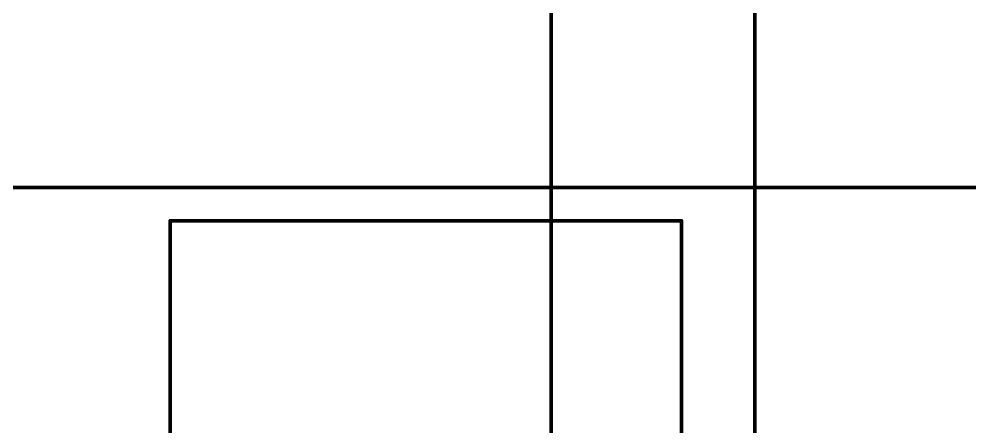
# Model space of a CAD drawing. Extents: x 0 to 1153, y 0 to 816.
# Drawn here: x 534.35 to 537.362, y 627.68 to 628.972 of the extents above; entities that cross this region are included whole.
import ezdxf

# ---------------------------------------------------------------- set-up
doc = ezdxf.new("R2010")
doc.units = 0
doc.header["$MEASUREMENT"] = 0
doc.layers.add('Arch', color=7, linetype='Continuous')
doc.layers.add('Hatch', color=7, linetype='Continuous')

msp = doc.modelspace()

# ---------------------------------------------------------------- linework, layer by layer
at = {"layer": 'Arch', "color": 11, "linetype": 'Continuous', "lineweight": 211}
for points in [[(628.4912, 631.6027), (494.8343, 631.6027), (628.4912, 631.6027), (536.6808, 631.6027), (536.6808, 592.0951), (536.6808, 631.6027), (536.0353, 631.6027), (536.0353, 572.5901), (536.0353, 631.6027), (536.6808, 631.6027), (536.6808, 572.5901), (628.4912, 572.5901)], [(628.4912, 631.6027), (536.6808, 631.6027), (536.6808, 572.5901), (628.4912, 572.5901)], [(497.0674, 628.4383), (674.5605, 628.4383), (497.0674, 628.4383)]]:
    msp.add_lwpolyline(points, dxfattribs=at)
for points in [[(496.3265, 631.6027), (496.3265, 572.5901), (536.0353, 572.5901), (536.0353, 631.6027), (496.3265, 631.6027), (494.8343, 631.6027), (494.8343, 572.5901), (494.8343, 631.6027), (496.3265, 631.6027), (496.3265, 572.5901)], [(565.531, 592.0951), (565.531, 631.6027), (536.6808, 631.6027), (536.6808, 592.0951), (565.531, 592.0951), (565.531, 631.6027), (566.1765, 631.6027), (566.1765, 591.4496), (566.1765, 631.6027), (565.531, 631.6027), (536.6808, 631.6027), (536.6808, 592.0951), (565.531, 592.0951), (565.531, 631.6027), (565.531, 592.0951), (536.6808, 592.0951)]]:
    msp.add_lwpolyline(points, close=True, dxfattribs=at)
at = {"layer": 'Hatch', "color": 3, "linetype": 'Continuous', "lineweight": 211}
msp.add_lwpolyline([(534.8287, 628.3325), (536.448, 628.3325), (536.448, 626.7133), (534.8287, 626.7133), (534.8287, 628.3325), (534.8287, 626.7133), (536.448, 626.7133), (536.448, 628.3325)], close=True, dxfattribs=at)
msp.add_lwpolyline([(536.448, 628.3325), (536.448, 628.3325), (536.448, 628.3325)], dxfattribs=at)
for p in [(534.8287, 628.3325), (536.448, 628.3325)]:
    msp.add_point(p, dxfattribs=at)

doc.saveas('drawing.dxf')
